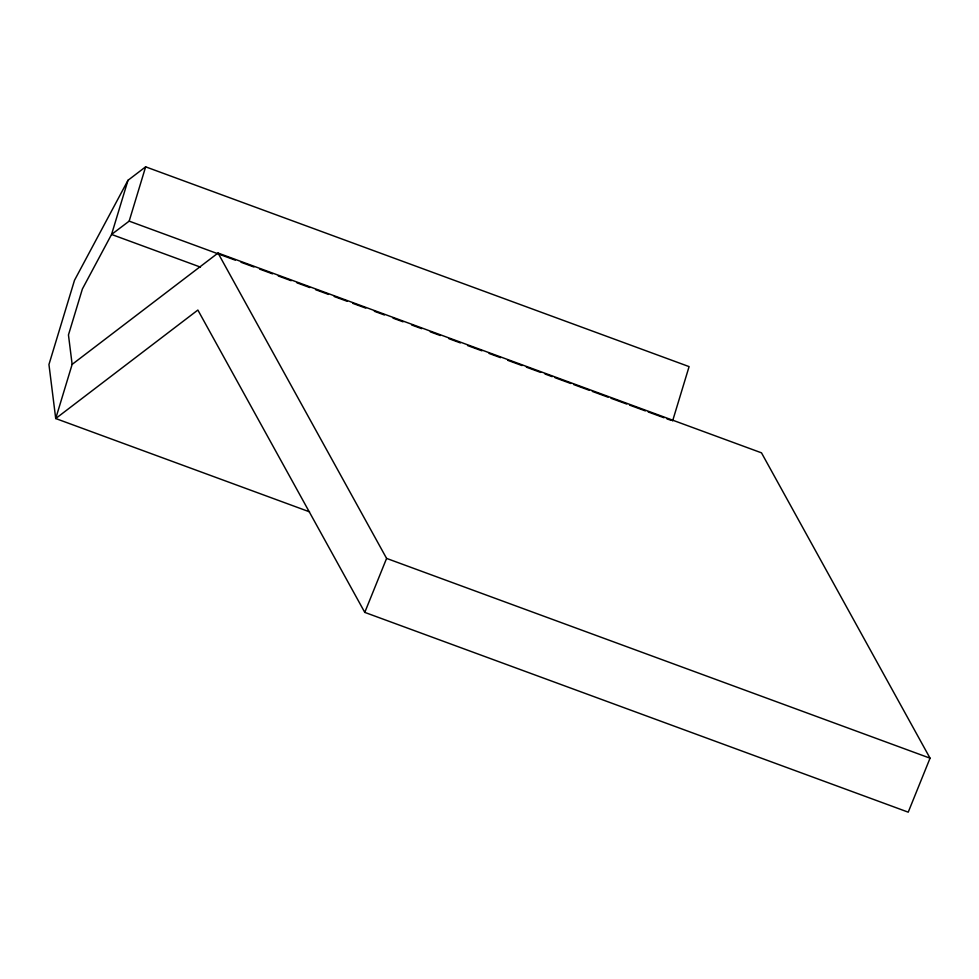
<?xml version="1.0" encoding="UTF-8"?>
<svg xmlns="http://www.w3.org/2000/svg" width="979" height="979" viewBox="0 0 979 979"><rect width="100%" height="100%" fill="white"/><g stroke="black" fill="none" stroke-linecap="round" stroke-linejoin="round"><path stroke-width="1.47" d="M672.61 420.921L689.094 366.611L145.638 166.834L127.992 180.295L111.557 234.446L82.383 288.989L68.457 334.928L72.14 364.384L55.717 418.535L309.523 511.833M200.462 267.12L111.557 234.446L129.167 221.132L145.638 166.834M218.036 253.047L761.491 452.836L930.05 758.187L908.231 812.166L364.775 612.389L386.595 558.409L218.036 253.047L72.14 364.384M127.992 180.295L74.502 280.288L48.95 364.518L55.717 418.535L197.868 310.049L364.775 612.389M129.167 221.132L235.266 260.145M241.005 262.25L253.916 266.998M259.643 269.103L272.554 273.851M278.293 275.956L291.191 280.704M296.931 282.809L309.829 287.557M315.568 289.662L328.479 294.41M334.206 296.515L347.117 301.263M352.856 303.368L365.754 308.116M374.357 311.273L384.404 314.969M393.007 318.126L403.042 321.822M411.645 324.979L421.68 328.675M430.283 331.832L440.317 335.528M448.92 338.685L460.399 342.907M467.57 345.538L481.901 350.812M489.072 353.443L500.55 357.665M507.709 360.296L522.052 365.571M526.359 367.149L540.689 372.424M544.997 374.002L552.168 376.646M555.032 377.698L570.806 383.499M573.67 384.551L589.444 390.34M592.319 391.404L608.094 397.193M610.957 398.257L626.731 404.046M629.595 405.11L645.369 410.899M648.245 411.963L664.007 417.752M666.883 418.816L671.178 420.395M386.595 558.409L930.05 758.187"/></g></svg>
